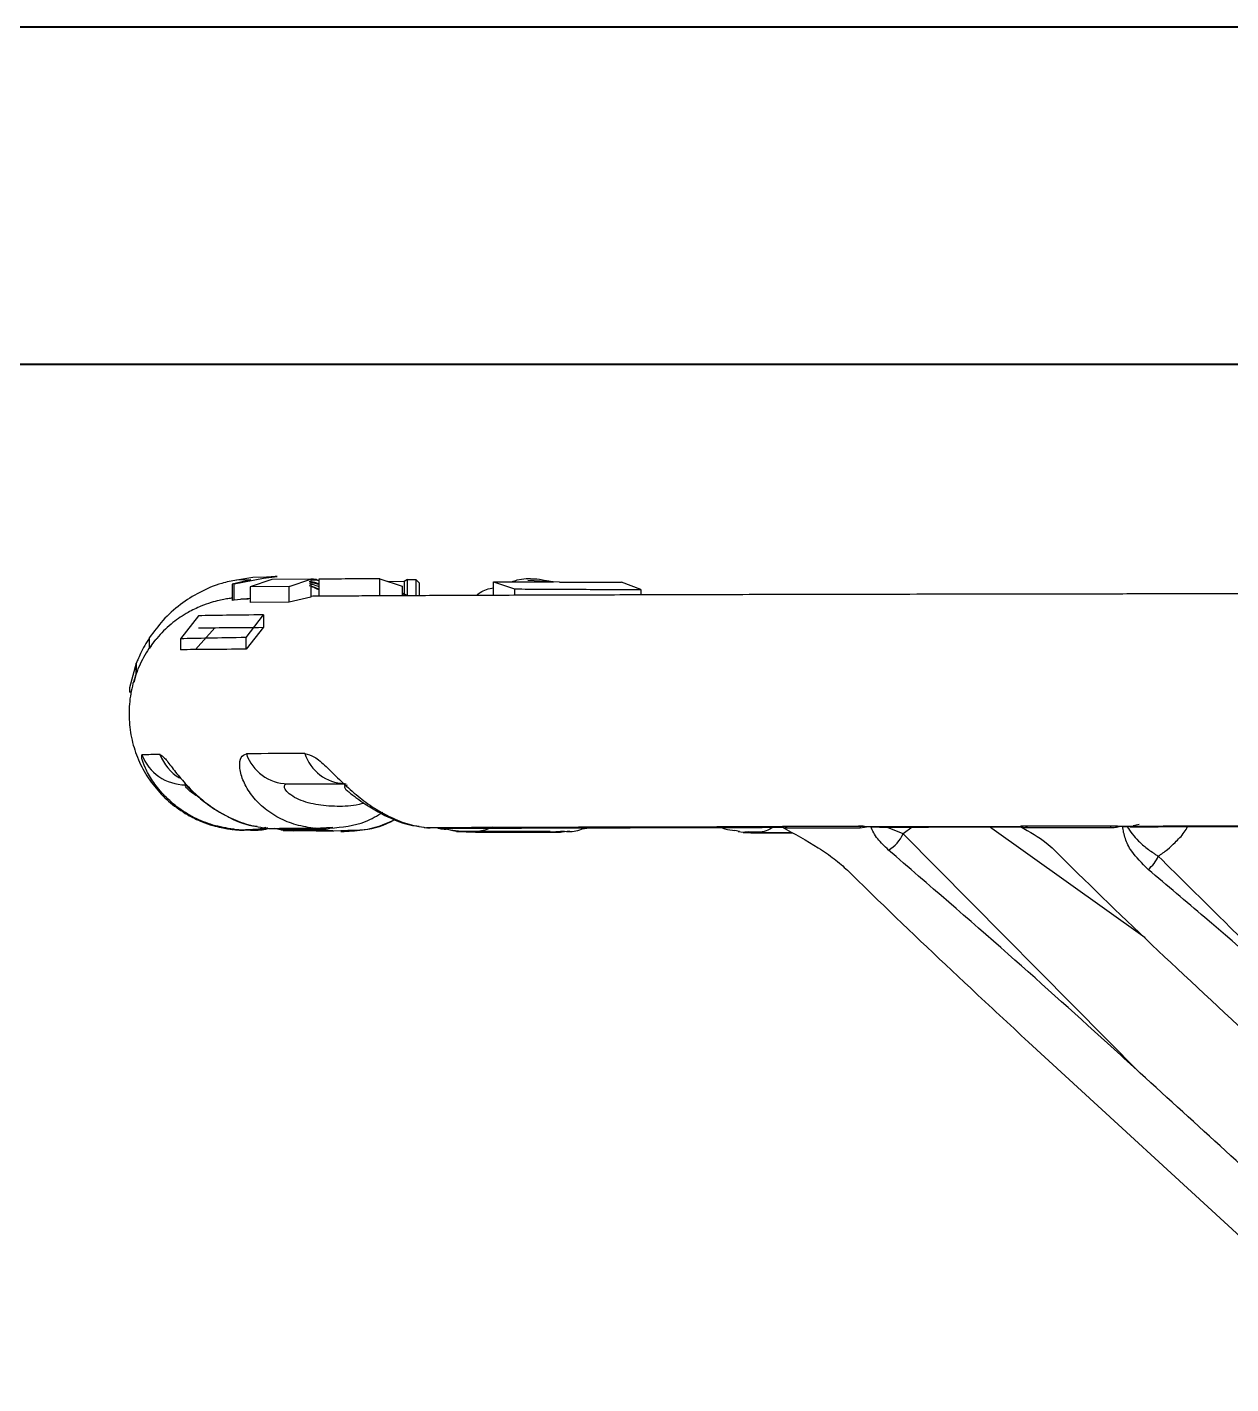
# Model space of a CAD drawing. Header units: millimetres. Extents: x 2016 to 4452, y 736 to 2459.
# Drawn here: x 3469 to 3572.4, y 2342.7 to 2459.3 of the extents above; entities that cross this region are included whole.
import ezdxf

# ---------------------------------------------------------------- set-up
doc = ezdxf.new("R2010")
doc.units = ezdxf.units.MM
doc.layers.add('AM_BOR', color=7, linetype='Continuous', lineweight=50)
doc.layers.add('粗实线', color=7, linetype='Continuous', lineweight=40)

# ---------------------------------------------------------------- blocks, each defined once
blk = doc.blocks.new('rA3')
at = {"layer": '粗实线'}
for p, q in [((753.384, 421.26), (333.384, 421.26)), ((748.384, 416.26), (358.384, 416.26))]:
    blk.add_line(p, q, dxfattribs=at)
blk = doc.blocks.new('图框')
at = {"layer": 'AM_BOR', "xscale": 5.80078125, "yscale": 5.80078125, "zscale": 5.80078125}
blk.add_blockref('rA3', (20358.18, 2244.14), dxfattribs=at)

msp = doc.modelspace()

# ---------------------------------------------------------------- linework, layer by layer
at = {"color": 7, "linetype": 'Continuous', "lineweight": 25}
for p, q in [((3488.176, 2411.78), (3486.585, 2411.414)), ((3486.763, 2411.418), (3486.585, 2411.414)), ((3486.585, 2411.414), (3486.585, 2410.009)), ((3486.763, 2411.418), (3489.266, 2411.912)), ((3486.763, 2410.012), (3486.763, 2411.418)), ((3488.367, 2411.978), (3486.975, 2411.754)), ((3488.176, 2411.78), (3486.975, 2411.754)), ((3489.999, 2411.789), (3488.137, 2411.173)), ((3489.527, 2412.002), (3488.367, 2411.978)), ((3489.266, 2411.912), (3490.453, 2412.055)), ((3489.551, 2412.005), (3489.527, 2412.002)), ((3490.277, 2412.052), (3489.551, 2412.005)), ((3493.338, 2411.821), (3489.999, 2411.789)), ((3490.453, 2412.055), (3490.277, 2412.052)), ((3491.493, 2411.21), (3493.338, 2411.821)), ((3494.024, 2411.385), (3493.299, 2411.573)), ((3493.338, 2411.821), (3493.338, 2410.287)), ((3493.881, 2411.773), (3493.357, 2411.817)), ((3493.377, 2411.851), (3493.542, 2411.833)), ((3494.024, 2411.827), (3494.024, 2410.359)), ((3499.264, 2411.863), (3501.197, 2411.23)), ((3499.264, 2410.392), (3499.264, 2411.863)), ((3499.926, 2411.646), (3501.374, 2411.641)), ((3501.658, 2411.807), (3501.374, 2411.641)), ((3501.374, 2411.641), (3501.374, 2410.57)), ((3501.658, 2411.807), (3502.384, 2411.803)), ((3501.658, 2410.404), (3501.658, 2411.807)), ((3502.683, 2411.477), (3502.384, 2411.803)), ((3502.384, 2411.803), (3502.384, 2410.407)), ((3502.683, 2410.409), (3502.683, 2411.477)), ((3509.054, 2411.611), (3510.847, 2410.988)), ((3509.054, 2411.611), (3514.19, 2411.588)), ((3509.054, 2410.435), (3509.054, 2411.611)), ((3514.73, 2411.586), (3512.004, 2411.707)), ((3512.761, 2411.83), (3512.225, 2411.832)), ((3514.73, 2411.586), (3520.058, 2411.565)), ((3521.721, 2410.935), (3520.058, 2411.565)), ((3491.493, 2411.21), (3488.137, 2411.173)), ((3488.137, 2411.173), (3488.137, 2409.83)), ((3491.493, 2409.858), (3491.493, 2411.21)), ((3493.338, 2410.287), (3491.493, 2409.858)), ((3494.024, 2410.975), (3493.66, 2411.114)), ((3501.197, 2411.23), (3501.197, 2410.402)), ((3501.197, 2410.666), (3501.585, 2410.456)), ((3501.585, 2410.456), (3501.197, 2410.45)), ((3510.847, 2410.988), (3510.847, 2410.441)), ((3521.721, 2410.935), (3521.721, 2410.475)), ((3486.763, 2410.012), (3486.585, 2410.009)), ((3488.137, 2410.173), (3486.763, 2410.012)), ((3488.003, 2410.111), (3487.326, 2410.103)), ((3491.493, 2409.858), (3488.137, 2409.83)), ((3483.706, 2408.684), (3482.159, 2406.709)), ((3487.775, 2406.809), (3489.273, 2408.764)), ((3489.273, 2408.764), (3489.273, 2407.691)), ((3479.493, 2405.912), (3479.493, 2406.818)), ((3482.159, 2406.709), (3482.159, 2405.764)), ((3483.447, 2405.788), (3485.103, 2407.658)), ((3489.273, 2407.691), (3487.775, 2405.81)), ((3487.775, 2405.81), (3487.775, 2406.809)), ((3478.347, 2404.624), (3477.751, 2402.477)), ((3478.358, 2404.646), (3478.347, 2404.624)), ((3478.347, 2403.73), (3478.347, 2404.624)), ((3478.358, 2403.753), (3478.358, 2404.646)), ((3478.347, 2403.73), (3478.13, 2402.948)), ((3478.358, 2403.753), (3478.347, 2403.73)), ((3477.751, 2402.477), (3477.751, 2402.126)), ((3477.902, 2402.126), (3477.751, 2402.126)), ((3491.34, 2394.245), (3496.25, 2394.272)), ((3491.34, 2394.245), (3496.369, 2394.242)), ((3486.707, 2390.335), (3486.753, 2390.361)), ((3486.797, 2390.326), (3486.753, 2390.361)), ((3487.745, 2390.318), (3489.658, 2390.388)), ((3488.985, 2390.407), (3489.467, 2390.512)), ((3490.883, 2390.246), (3490.181, 2390.39)), ((3493.549, 2390.421), (3493.727, 2390.45)), ((3495.233, 2390.477), (3493.644, 2390.411)), ((3493.644, 2390.411), (3493.727, 2390.45)), ((3494.623, 2390.363), (3494.976, 2390.429)), ((3503.073, 2390.5), (3503.269, 2390.471)), ((3503.37, 2390.46), (3503.288, 2390.471)), ((3503.37, 2390.46), (3503.589, 2390.47)), ((3516.65, 2390.363), (3517.302, 2390.462)), ((3534.059, 2390.594), (3540.522, 2390.607)), ((3534.059, 2390.594), (3534.315, 2390.457)), ((3534.315, 2390.457), (3540.557, 2390.464)), ((3540.812, 2390.606), (3540.409, 2390.605)), ((3540.522, 2390.607), (3540.557, 2390.464)), ((3540.557, 2390.464), (3541.3, 2390.567)), ((3544.241, 2389.945), (3542.775, 2390.557)), ((3545.023, 2390.526), (3544.241, 2389.945)), ((3565.052, 2381.004), (3551.665, 2390.538)), ((3554.329, 2390.573), (3554.413, 2390.567)), ((3554.699, 2390.631), (3562.084, 2390.642)), ((3554.699, 2390.631), (3554.981, 2390.475)), ((3554.981, 2390.475), (3562.076, 2390.478)), ((3562.084, 2390.641), (3562.076, 2390.478)), ((3563.101, 2390.584), (3563.497, 2390.559)), ((3564.011, 2390.663), (3564.529, 2390.769)), ((3486.753, 2390.313), (3486.665, 2390.318)), ((3486.672, 2390.325), (3486.707, 2390.335)), ((3486.688, 2390.33), (3486.745, 2390.297)), ((3486.797, 2390.326), (3486.754, 2390.314)), ((3487.065, 2390.293), (3487.038, 2390.325)), ((3490.97, 2390.237), (3490.806, 2390.271)), ((3490.883, 2390.246), (3490.806, 2390.271)), ((3490.927, 2390.246), (3490.883, 2390.246)), ((3491.499, 2390.257), (3490.97, 2390.237)), ((3491.496, 2390.237), (3491.874, 2390.186)), ((3493.643, 2390.339), (3491.499, 2390.257)), ((3495.32, 2390.204), (3496.522, 2390.252)), ((3495.921, 2390.156), (3496.217, 2390.154)), ((3505.544, 2390.214), (3504.968, 2390.34)), ((3505.384, 2390.284), (3505.721, 2390.238)), ((3505.878, 2390.15), (3505.592, 2390.187)), ((3505.792, 2390.16), (3505.592, 2390.187)), ((3505.721, 2390.238), (3505.779, 2390.23)), ((3505.779, 2390.23), (3506.729, 2390.102)), ((3514.009, 2390.119), (3514.808, 2390.159)), ((3514.752, 2390.073), (3515.564, 2390.197)), ((3514.808, 2390.159), (3514.992, 2390.169)), ((3530.189, 2390.137), (3529.796, 2390.236)), ((3530.493, 2390.071), (3530.08, 2390.113)), ((3530.183, 2390.104), (3530.08, 2390.113)), ((3530.654, 2390.082), (3530.493, 2390.071)), ((3530.493, 2390.071), (3534.664, 2390.061)), ((3531.072, 2390.081), (3530.654, 2390.082)), ((3530.777, 2390.089), (3531.18, 2390.029)), ((3564.633, 2369.384), (3544.241, 2389.945)), ((3555.024, 2372.046), (3583.603, 2345.788))]:
    msp.add_line(p, q, dxfattribs=at)
for centre, radius, start, end in [((3481.715, 2284.307), 112.461, 90.67829, 91.46899), ((3482.563, 2398.145), 3.99, 200.7466, 269.94723), ((3484.117, 2398.159), 3.987, 200.53714, 238.92466), ((3511.46, -1503.531), 3900.426, 90.273673, 90.347423), ((3491.405, 2398.041), 3.796, 198.69099, 269.01094), ((3496.351, 2397.962), 3.692, 197.51104, 268.43264), ((3503.403, 3797.267), 1407.053, 269.518479, 269.594895), ((3541.502, 2391.145), 2.99, 299.82941, 336.32535), ((3563.442, 2389.225), 2.995, 308.67298, 336.20635)]:
    msp.add_arc(centre, radius, start, end, dxfattribs=at)
for points, knots in [([(3486.972, 2411.755), (3486.54, 2411.672), (3485.442, 2411.462), (3483.801, 2410.751), (3482.095, 2409.678), (3480.627, 2408.369), (3479.859, 2407.318), (3479.493, 2406.818)], [0, 0, 0, 0, 0.1436466, 0.3657796, 0.5794741, 0.7996194, 1, 1, 1, 1]), ([(3493.209, 2411.637), (3493.363, 2411.622), (3493.686, 2411.591), (3493.908, 2411.481), (3494.024, 2411.424)], [0, 0, 0, 0, 0.4794776, 1, 1, 1, 1]), ([(3493.209, 2411.445), (3493.3, 2411.428), (3493.617, 2411.367), (3493.855, 2411.265), (3494.024, 2411.193)], [0, 0, 0, 0, 0.2892723, 1, 1, 1, 1]), ([(3494.024, 2411.696), (3494.023, 2411.696), (3493.803, 2411.762), (3493.57, 2411.742), (3493.338, 2411.722)], [0, 0, 0, 0, 0.0059339, 1, 1, 1, 1]), ([(3493.349, 2411.844), (3493.503, 2411.848), (3493.689, 2411.853), (3493.868, 2411.802), (3493.899, 2411.793)], [0, 0, 0, 0, 0.8253899, 1, 1, 1, 1]), ([(3499.264, 2411.863), (3498.22, 2411.857), (3496.126, 2411.846), (3494.726, 2411.833), (3494.024, 2411.827)], [0, 0, 0, 0, 0.4988559, 1, 1, 1, 1]), ([(3510.612, 2411.604), (3510.767, 2411.66), (3511.917, 2412.079), (3513.135, 2411.816), (3514.19, 2411.588)], [0, 0, 0, 0, 0.1344178, 1, 1, 1, 1]), ([(3486.585, 2410.201), (3486.533, 2410.195), (3486.395, 2410.18), (3486.016, 2410.124), (3485.449, 2410.011), (3484.727, 2409.818), (3483.814, 2409.491), (3482.689, 2408.944), (3481.432, 2408.096), (3480.203, 2406.934), (3479.152, 2405.518), (3478.359, 2403.923), (3477.86, 2402.209), (3477.671, 2400.433), (3477.8, 2398.651), (3478.242, 2396.919), (3478.984, 2395.294), (3480.002, 2393.826), (3481.261, 2392.562), (3482.627, 2391.61), (3483.885, 2391.003), (3484.881, 2390.662), (3485.642, 2390.474), (3486.214, 2390.372), (3486.538, 2390.33), (3486.641, 2390.32), (3486.665, 2390.318)], [0, 0, 0, 0, 0.0148867, 0.0392673, 0.0620584, 0.0873333, 0.1182037, 0.1585511, 0.2087423, 0.2639748, 0.320539, 0.3773811, 0.4342854, 0.491206, 0.5481328, 0.6050646, 0.6620035, 0.7189518, 0.7759064, 0.832816, 0.878701, 0.9113007, 0.9380514, 0.963413, 0.9915051, 1, 1, 1, 1]), ([(3493.209, 2411.287), (3493.282, 2411.268), (3493.567, 2411.191), (3493.829, 2411.048), (3494.024, 2410.942)], [0, 0, 0, 0, 0.2547132, 1, 1, 1, 1]), ([(3494.024, 2410.9), (3493.862, 2410.995), (3493.642, 2411.123), (3493.4, 2411.192), (3493.338, 2411.209)], [0, 0, 0, 0, 0.7422142, 1, 1, 1, 1]), ([(3648.068, 2410.606), (3645.67, 2410.606), (3642.288, 2410.606), (3637.285, 2410.605), (3632.994, 2410.605), (3627.89, 2410.604), (3622.548, 2410.602), (3616.982, 2410.6), (3611.28, 2410.597), (3605.494, 2410.594), (3599.67, 2410.59), (3593.84, 2410.586), (3588.033, 2410.582), (3582.273, 2410.576), (3576.582, 2410.571), (3570.978, 2410.564), (3565.477, 2410.558), (3560.096, 2410.55), (3554.846, 2410.543), (3549.742, 2410.535), (3544.795, 2410.526), (3540.015, 2410.517), (3535.412, 2410.508), (3530.996, 2410.498), (3526.774, 2410.488), (3522.754, 2410.478), (3518.942, 2410.467), (3515.345, 2410.457), (3511.967, 2410.445), (3508.812, 2410.434), (3505.884, 2410.423), (3503.185, 2410.411), (3500.716, 2410.4), (3498.476, 2410.388), (3496.471, 2410.376), (3494.747, 2410.365), (3493.783, 2410.358), (3493.338, 2410.354)], [0, 0, 0, 0, 0.0344071, 0.0485109, 0.0718894, 0.0961605, 0.1221805, 0.149305, 0.1772714, 0.2058697, 0.2349502, 0.2644009, 0.2941371, 0.3240924, 0.3542143, 0.3844599, 0.4147936, 0.445185, 0.4756078, 0.5060385, 0.5364555, 0.5668389, 0.5971695, 0.6274283, 0.6575964, 0.6876542, 0.7175815, 0.7473561, 0.7769545, 0.8063502, 0.8355137, 0.8644114, 0.8930048, 0.921249, 0.9490912, 0.9764687, 1, 1, 1, 1]), ([(3507.584, 2410.429), (3507.686, 2410.522), (3508.109, 2410.903), (3508.647, 2411.004), (3509.054, 2411.079)], [0, 0, 0, 0, 0.2430477, 1, 1, 1, 1]), ([(3510.847, 2410.988), (3512.504, 2410.979), (3515.826, 2410.962), (3519.753, 2410.944), (3521.721, 2410.935)], [0, 0, 0, 0, 0.498853, 1, 1, 1, 1]), ([(3489.273, 2408.764), (3488.155, 2408.75), (3485.934, 2408.722), (3484.445, 2408.696), (3483.706, 2408.684)], [0, 0, 0, 0, 0.5034187, 1, 1, 1, 1]), ([(3479.493, 2406.818), (3479.348, 2406.588), (3479.06, 2406.134), (3478.721, 2405.478), (3478.506, 2405), (3478.405, 2404.759), (3478.367, 2404.666), (3478.361, 2404.653), (3478.358, 2404.646)], [0, 0, 0, 0, 0.2914797, 0.5750699, 0.8079281, 0.8967748, 0.9490808, 1, 1, 1, 1]), ([(3487.775, 2406.809), (3486.646, 2406.791), (3484.407, 2406.756), (3482.904, 2406.724), (3482.159, 2406.709)], [0, 0, 0, 0, 0.5039201, 1, 1, 1, 1]), ([(3483.706, 2407.645), (3484.451, 2407.652), (3485.941, 2407.668), (3488.162, 2407.683), (3489.273, 2407.691)], [0, 0, 0, 0, 0.4999998, 1, 1, 1, 1]), ([(3480.067, 2406.663), (3480.064, 2406.66), (3479.824, 2406.458), (3479.657, 2406.183), (3479.493, 2405.912)], [0, 0, 0, 0, 0.01355435, 1, 1, 1, 1]), ([(3487.775, 2405.81), (3486.654, 2405.802), (3484.414, 2405.787), (3482.91, 2405.772), (3482.159, 2405.764)], [0, 0, 0, 0, 0.5000002, 1, 1, 1, 1]), ([(3486.707, 2390.335), (3486.105, 2390.435), (3484.935, 2390.628), (3483.282, 2391.31), (3482.063, 2392.073), (3481.215, 2392.781), (3480.654, 2393.334), (3480.161, 2393.909), (3479.731, 2394.503), (3479.386, 2395.076), (3479.033, 2395.783), (3478.775, 2396.536), (3478.813, 2396.666), (3478.832, 2396.732)], [0, 0, 0, 0, 0.1284973, 0.2497639, 0.3799902, 0.4410033, 0.4995684, 0.5633982, 0.624473, 0.6884765, 0.7497189, 0.8750081, 1, 1, 1, 1]), ([(3480.383, 2396.761), (3480.499, 2396.698), (3480.732, 2396.573), (3481.385, 2395.678), (3482.116, 2394.746), (3482.826, 2393.96), (3483.598, 2393.196), (3484.49, 2392.465), (3485.48, 2391.819), (3486.535, 2391.25), (3487.947, 2390.68), (3489.116, 2390.488), (3489.718, 2390.39)], [0, 0, 0, 0, 0.1245331, 0.2497204, 0.3746604, 0.4358129, 0.4997369, 0.6193085, 0.6831267, 0.7499061, 0.8713351, 1, 1, 1, 1]), ([(3493.549, 2390.421), (3492.982, 2390.519), (3491.88, 2390.71), (3490.368, 2391.392), (3489.296, 2392.154), (3488.587, 2392.864), (3488.141, 2393.417), (3487.777, 2393.993), (3487.496, 2394.589), (3487.313, 2395.163), (3487.201, 2395.872), (3487.29, 2396.628), (3487.636, 2396.759), (3487.81, 2396.824)], [0, 0, 0, 0, 0.12847248, 0.24975174, 0.3799936, 0.44100837, 0.49957067, 0.56339972, 0.6244689, 0.68847721, 0.74971847, 0.87501061, 1, 1, 1, 1]), ([(3492.83, 2396.851), (3493.094, 2396.788), (3493.624, 2396.662), (3494.637, 2395.763), (3495.581, 2394.827), (3496.412, 2394.037), (3497.27, 2393.271), (3498.207, 2392.538), (3499.208, 2391.892), (3500.25, 2391.324), (3501.612, 2390.756), (3502.706, 2390.568), (3503.269, 2390.471)], [0, 0, 0, 0, 0.1245352, 0.2497123, 0.3746683, 0.4358121, 0.4997348, 0.6193036, 0.6831306, 0.7499247, 0.8713728, 1, 1, 1, 1]), ([(3482.5, 2394.331), (3482.491, 2394.329), (3482.458, 2394.321), (3482.585, 2394.168), (3482.864, 2393.867), (3483.478, 2393.274), (3484.514, 2392.39), (3486.209, 2391.374), (3487.691, 2390.697), (3488.603, 2390.603), (3488.738, 2390.589)], [0, 0, 0, 0, 0.023323, 0.0856596, 0.1580207, 0.2430344, 0.4417407, 0.6789866, 0.9522608, 1, 1, 1, 1]), ([(3483.757, 2393.11), (3483.628, 2393.171), (3483.245, 2393.355), (3482.799, 2393.724), (3482.518, 2394.081), (3482.546, 2394.13), (3482.56, 2394.155)], [0, 0, 0, 0, 0.1407072, 0.4184993, 0.7090977, 1, 1, 1, 1]), ([(3497.912, 2392.579), (3497.772, 2392.539), (3497.004, 2392.316), (3495.588, 2392.27), (3493.751, 2392.404), (3492.321, 2392.837), (3491.457, 2393.369), (3491.08, 2393.812), (3491.046, 2394.172), (3491.242, 2394.221), (3491.34, 2394.245)], [0, 0, 0, 0, 0.0426739, 0.2343151, 0.4259587, 0.6169991, 0.7170695, 0.8085352, 0.9042176, 1, 1, 1, 1]), ([(3496.465, 2394.113), (3496.42, 2394.1), (3496.267, 2394.056), (3496.2, 2393.981), (3496.303, 2393.81), (3496.577, 2393.566), (3496.918, 2393.294), (3497.382, 2392.946), (3498.471, 2392.171), (3500.053, 2391.309), (3501.667, 2390.692), (3502.468, 2390.618), (3502.662, 2390.6)], [0, 0, 0, 0, 0.0349153, 0.1182998, 0.1932785, 0.2622653, 0.3240599, 0.3768786, 0.4681528, 0.7421421, 0.9372986, 1, 1, 1, 1]), ([(3494.976, 2390.429), (3496.033, 2390.523), (3497.662, 2390.669), (3499.048, 2391.505), (3499.534, 2391.798)], [0, 0, 0, 0, 0.6493093, 1, 1, 1, 1]), ([(3489.614, 2390.45), (3489.59, 2390.443), (3488.698, 2390.152), (3487.735, 2390.24), (3486.797, 2390.326)], [0, 0, 0, 0, 0.0262577, 1, 1, 1, 1]), ([(3488.162, 2390.27), (3488.606, 2390.261), (3489.113, 2390.25), (3489.597, 2390.373), (3489.658, 2390.388)], [0, 0, 0, 0, 0.87522233, 1, 1, 1, 1]), ([(3489.493, 2390.426), (3489.473, 2390.422), (3489.254, 2390.377), (3488.965, 2390.346), (3488.629, 2390.307), (3488.536, 2390.301), (3488.482, 2390.298)], [0, 0, 0, 0, 0.02437842, 0.26552725, 0.57548966, 1, 1, 1, 1]), ([(3489.718, 2390.39), (3490.262, 2390.395), (3491.352, 2390.406), (3492.816, 2390.416), (3493.549, 2390.421)], [0, 0, 0, 0, 0.4993996, 1, 1, 1, 1]), ([(3493.644, 2390.411), (3492.913, 2390.406), (3491.448, 2390.396), (3490.358, 2390.385), (3489.813, 2390.38)], [0, 0, 0, 0, 0.4993996, 1, 1, 1, 1]), ([(3490.904, 2390.331), (3491.189, 2390.334), (3491.862, 2390.341), (3493.103, 2390.352), (3494.159, 2390.36), (3494.657, 2390.363)], [0, 0, 0, 0, 0.2805546, 0.6611713, 1, 1, 1, 1]), ([(3496.191, 2390.154), (3496.802, 2390.187), (3497.997, 2390.251), (3499.468, 2390.649), (3500.275, 2391.036), (3500.552, 2391.168)], [0, 0, 0, 0, 0.4074999, 0.7971073, 1, 1, 1, 1]), ([(3496.522, 2390.252), (3496.987, 2390.254), (3498.315, 2390.262), (3499.724, 2390.669), (3500.515, 2391.166), (3500.53, 2391.176)], [0, 0, 0, 0, 0.3456559, 0.9874843, 1, 1, 1, 1]), ([(3503.269, 2390.471), (3504.799, 2390.477), (3507.865, 2390.488), (3512.819, 2390.504), (3517.812, 2390.518), (3522.796, 2390.531), (3528.093, 2390.543), (3531.896, 2390.55), (3533.797, 2390.554)], [0, 0, 0, 0, 0.1901055, 0.3809491, 0.5349186, 0.6888882, 0.8444441, 1, 1, 1, 1]), ([(3533.829, 2390.541), (3531.513, 2390.537), (3526.872, 2390.528), (3520.913, 2390.514), (3515.724, 2390.501), (3511.254, 2390.488), (3507.089, 2390.474), (3504.61, 2390.464), (3503.37, 2390.46)], [0, 0, 0, 0, 0.1905993, 0.3819402, 0.5356681, 0.689396, 0.844698, 1, 1, 1, 1]), ([(3504.143, 2390.5), (3504.214, 2390.472), (3504.482, 2390.366), (3504.762, 2390.351), (3504.968, 2390.34)], [0, 0, 0, 0, 0.2662563, 1, 1, 1, 1]), ([(3504.249, 2390.416), (3504.278, 2390.416), (3505.229, 2390.42), (3507.329, 2390.428), (3510.566, 2390.441), (3514.075, 2390.452), (3517.813, 2390.464), (3521.782, 2390.475), (3525.978, 2390.486), (3530.006, 2390.496), (3532.724, 2390.502), (3533.893, 2390.504)], [0, 0, 0, 0, 0.003964, 0.1311845, 0.2589432, 0.3871182, 0.5156196, 0.6443792, 0.7733439, 0.9024716, 1, 1, 1, 1]), ([(3508.957, 2390.523), (3508.739, 2390.426), (3507.817, 2390.019), (3506.717, 2390.093), (3505.878, 2390.15)], [0, 0, 0, 0, 0.23741312, 1, 1, 1, 1]), ([(3514.992, 2390.169), (3515.424, 2390.143), (3516.059, 2390.106), (3516.711, 2390.375), (3516.92, 2390.461)], [0, 0, 0, 0, 0.68017584, 1, 1, 1, 1]), ([(3528.607, 2390.492), (3528.716, 2390.446), (3529.109, 2390.278), (3529.508, 2390.254), (3529.796, 2390.236)], [0, 0, 0, 0, 0.2767867, 1, 1, 1, 1]), ([(3533.073, 2390.503), (3532.88, 2390.387), (3532.28, 2390.026), (3531.504, 2390.071), (3530.978, 2390.102)], [0, 0, 0, 0, 0.3216108, 1, 1, 1, 1]), ([(3533.797, 2390.554), (3533.793, 2390.562), (3533.785, 2390.577), (3533.895, 2390.592), (3534.011, 2390.593), (3534.059, 2390.594)], [0, 0, 0, 0, 0.36415878, 0.730056, 1, 1, 1, 1]), ([(3533.797, 2390.554), (3533.868, 2390.526), (3534.013, 2390.468), (3534.213, 2390.461), (3534.315, 2390.457)], [0, 0, 0, 0, 0.4905779, 1, 1, 1, 1]), ([(3533.829, 2390.541), (3534.905, 2389.952), (3536.521, 2389.068), (3538.381, 2387.789), (3539.103, 2387.141), (3539.469, 2386.812)], [0, 0, 0, 0, 0.4948815, 0.7435182, 1, 1, 1, 1]), ([(3540.522, 2390.607), (3540.603, 2390.606), (3540.763, 2390.604), (3541.046, 2390.587), (3541.223, 2390.573), (3541.3, 2390.567)], [0, 0, 0, 0, 0.3587973, 0.7200357, 1, 1, 1, 1]), ([(3541.3, 2390.567), (3543.4, 2390.571), (3547.605, 2390.577), (3552.076, 2390.583), (3554.315, 2390.586)], [0, 0, 0, 0, 0.4993351, 1, 1, 1, 1]), ([(3541.462, 2390.555), (3543.542, 2390.558), (3547.701, 2390.564), (3552.12, 2390.57), (3554.329, 2390.573)], [0, 0, 0, 0, 0.5000042, 1, 1, 1, 1]), ([(3542.99, 2388.551), (3542.654, 2388.873), (3541.928, 2389.571), (3541.625, 2390.211), (3541.462, 2390.555)], [0, 0, 0, 0, 0.461832, 1, 1, 1, 1]), ([(3542.214, 2390.521), (3543.083, 2390.523), (3545.611, 2390.528), (3549.696, 2390.535), (3552.985, 2390.54), (3554.482, 2390.542)], [0, 0, 0, 0, 0.2220878, 0.6459102, 1, 1, 1, 1]), ([(3554.315, 2390.586), (3554.321, 2390.594), (3554.334, 2390.61), (3554.48, 2390.628), (3554.628, 2390.63), (3554.699, 2390.631)], [0, 0, 0, 0, 0.34458151, 0.6913843, 1, 1, 1, 1]), ([(3554.315, 2390.586), (3554.483, 2390.537), (3554.685, 2390.478), (3554.938, 2390.475), (3554.981, 2390.475)], [0, 0, 0, 0, 0.8320754, 1, 1, 1, 1]), ([(3554.329, 2390.573), (3555.125, 2390.118), (3556.239, 2389.48), (3556.997, 2388.789), (3557.214, 2388.591)], [0, 0, 0, 0, 0.7138885, 1, 1, 1, 1]), ([(3562.076, 2390.478), (3562.212, 2390.483), (3562.488, 2390.492), (3562.789, 2390.561), (3562.942, 2390.597)], [0, 0, 0, 0, 0.4892665, 1, 1, 1, 1]), ([(3562.084, 2390.641), (3562.176, 2390.641), (3562.362, 2390.639), (3562.673, 2390.619), (3562.856, 2390.604), (3562.942, 2390.597)], [0, 0, 0, 0, 0.3456454, 0.6937449, 1, 1, 1, 1]), ([(3562.942, 2390.597), (3565.81, 2390.6), (3571.556, 2390.606), (3579.976, 2390.613), (3588.001, 2390.619), (3595.605, 2390.623), (3603.36, 2390.627), (3608.64, 2390.629), (3611.28, 2390.63)], [0, 0, 0, 0, 0.1905194, 0.3817787, 0.5355474, 0.689316, 0.844658, 1, 1, 1, 1]), ([(3611.316, 2390.617), (3608.08, 2390.615), (3601.595, 2390.613), (3592.714, 2390.608), (3584.614, 2390.603), (3577.275, 2390.597), (3570.072, 2390.591), (3565.424, 2390.586), (3563.101, 2390.584)], [0, 0, 0, 0, 0.191069, 0.3828813, 0.5363817, 0.689882, 0.844941, 1, 1, 1, 1]), ([(3565.314, 2386.887), (3564.784, 2387.411), (3563.879, 2388.307), (3563.289, 2389.548), (3563.164, 2390.236), (3563.101, 2390.584)], [0, 0, 0, 0, 0.4102096, 0.7017854, 1, 1, 1, 1]), ([(3563.498, 2390.558), (3563.788, 2390.145), (3564.226, 2389.52), (3565.065, 2388.794), (3565.584, 2388.411), (3565.873, 2388.217), (3566.035, 2388.11), (3566.122, 2388.056), (3566.167, 2388.028), (3566.178, 2388.021), (3566.181, 2388.018), (3566.182, 2388.018), (3566.182, 2388.017), (3566.182, 2388.017)], [0, 0, 0, 0, 0.49197562, 0.74489765, 0.87175356, 0.93563258, 0.96773802, 0.99159295, 0.99772437, 0.99934206, 0.99978984, 0.99992413, 1, 1, 1, 1]), ([(3563.72, 2390.555), (3564.654, 2390.556), (3567.467, 2390.56), (3572.311, 2390.566), (3578.23, 2390.572), (3584.271, 2390.578), (3590.409, 2390.584), (3596.631, 2390.588), (3602.921, 2390.593), (3607.872, 2390.595), (3610.742, 2390.597), (3611.476, 2390.597)], [0, 0, 0, 0, 0.0636959, 0.1918521, 0.3199247, 0.4478685, 0.5756211, 0.7030914, 0.8301371, 0.9565192, 1, 1, 1, 1]), ([(3566.182, 2388.017), (3566.446, 2388.202), (3566.94, 2388.549), (3567.68, 2389.256), (3568.297, 2389.859), (3568.609, 2390.4), (3568.703, 2390.561)], [0, 0, 0, 0, 0.28673118, 0.53732024, 0.86197598, 1, 1, 1, 1]), ([(3486.769, 2390.307), (3486.83, 2390.301), (3487.096, 2390.274), (3487.333, 2390.265), (3487.505, 2390.258), (3487.611, 2390.253)], [0, 0, 0, 0, 0.102874, 0.4498624, 1, 1, 1, 1]), ([(3490.97, 2390.237), (3491.601, 2390.231), (3492.866, 2390.22), (3494.501, 2390.209), (3495.32, 2390.204)], [0, 0, 0, 0, 0.499399, 1, 1, 1, 1]), ([(3495.236, 2390.213), (3494.416, 2390.219), (3492.887, 2390.229), (3491.705, 2390.239), (3491.156, 2390.244)], [0, 0, 0, 0, 0.5361807, 1, 1, 1, 1]), ([(3505.878, 2390.15), (3507.149, 2390.145), (3509.694, 2390.134), (3512.57, 2390.124), (3514.009, 2390.119)], [0, 0, 0, 0, 0.4993995, 1, 1, 1, 1]), ([(3513.929, 2390.129), (3512.49, 2390.134), (3509.713, 2390.144), (3507.255, 2390.154), (3506.07, 2390.159)], [0, 0, 0, 0, 0.5178805, 1, 1, 1, 1]), ([(3506.705, 2390.102), (3506.711, 2390.102), (3507.714, 2390.098), (3509.944, 2390.09), (3512.635, 2390.08), (3514.344, 2390.075), (3514.811, 2390.073)], [0, 0, 0, 0, 0.0022858, 0.4215553, 0.8421077, 1, 1, 1, 1]), ([(3531.167, 2390.029), (3532.156, 2390.027), (3533.315, 2390.024), (3534.551, 2390.022), (3534.733, 2390.021)], [0, 0, 0, 0, 0.8524702, 1, 1, 1, 1]), ([(3564.633, 2369.384), (3563.884, 2370.065), (3560.144, 2373.471), (3553.066, 2379.859), (3546.446, 2385.569), (3542.99, 2388.551)], [0, 0, 0, 0, 0.1067041, 0.5335339, 1, 1, 1, 1]), ([(3557.214, 2388.591), (3557.899, 2387.909), (3561.321, 2384.498), (3567.945, 2378.189), (3574.03, 2372.569), (3577.166, 2369.674)], [0, 0, 0, 0, 0.10808648, 0.54047259, 1, 1, 1, 1]), ([(3581.776, 2372.621), (3581.012, 2373.297), (3577.196, 2376.679), (3571.758, 2381.438), (3566.939, 2385.513), (3565.314, 2386.887)], [0, 0, 0, 0, 0.14213623, 0.71070448, 1, 1, 1, 1]), ([(3581.776, 2372.621), (3578.462, 2375.891), (3573.263, 2381.02), (3568.066, 2386.155), (3566.182, 2388.017)], [0, 0, 0, 0, 0.6374709, 1, 1, 1, 1]), ([(3539.469, 2386.812), (3540.158, 2386.136), (3543.6, 2382.759), (3548.791, 2377.835), (3553.365, 2373.587), (3555.024, 2372.046)], [0, 0, 0, 0, 0.1374136, 0.6871079, 1, 1, 1, 1]), ([(3593.948, 2342.67), (3589.061, 2347.119), (3579.286, 2356.016), (3569.517, 2364.928), (3564.633, 2369.384)], [0, 0, 0, 0, 0.4999999, 1, 1, 1, 1])]:
    msp.add_open_spline(points, degree=3, knots=knots, dxfattribs=at)

# ---------------------------------------------------------------- block references
at = {"layer": '粗实线', "linetype": 'ByBlock'}
msp.add_blockref('图框', (-20276.401, -2228.508), dxfattribs=at)

doc.saveas('drawing.dxf')
